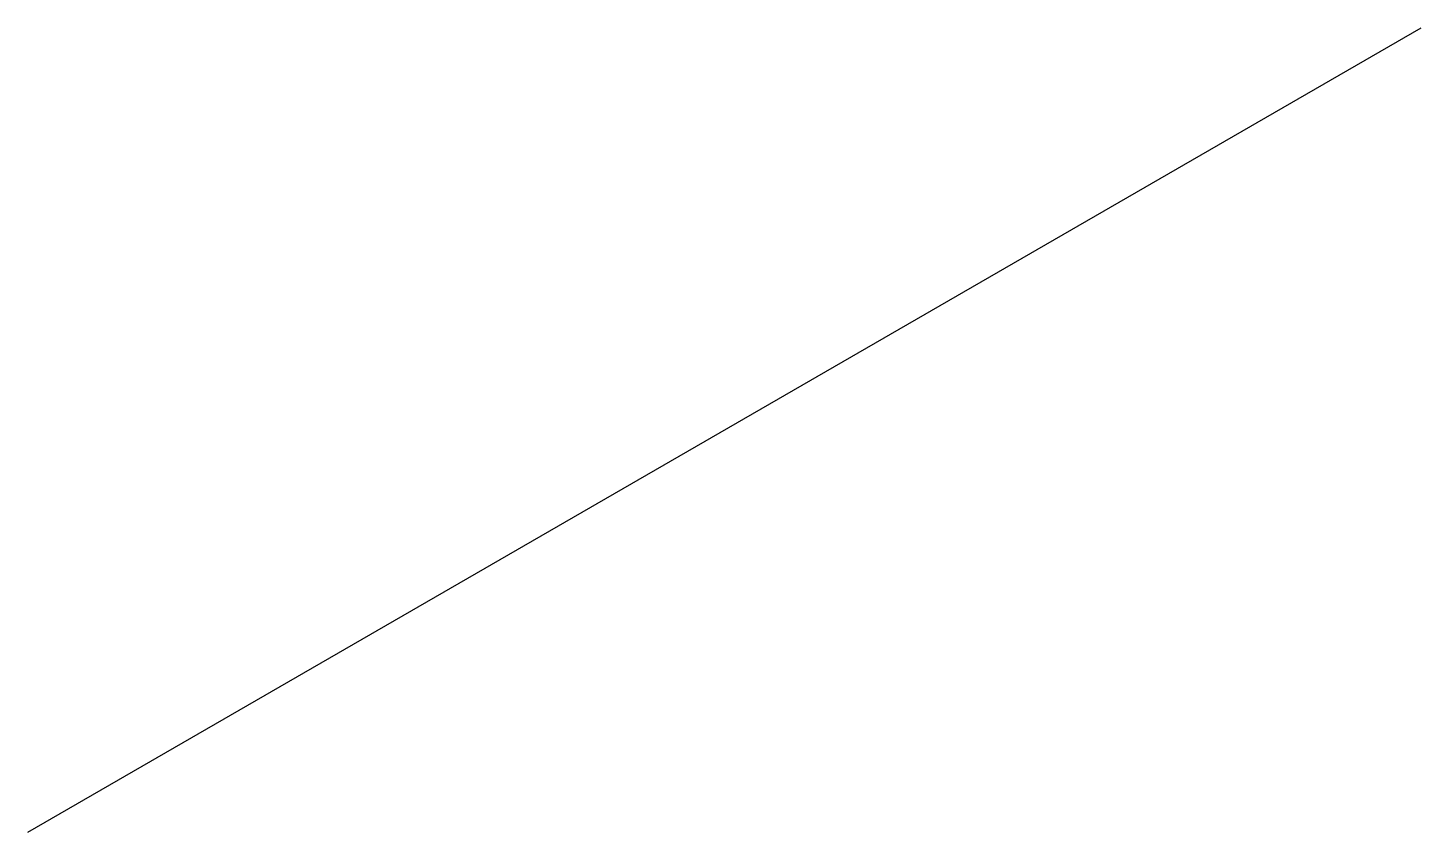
# Model space of a CAD drawing. Header units: millimetres. Extents: x -2848.385 to -2848.281, y 1175.911 to 1175.971.
import ezdxf

# ---------------------------------------------------------------- set-up
doc = ezdxf.new("R2010")
doc.units = ezdxf.units.MM
doc.layers.add('Hds_iso_símbolos', color=2, linetype='Continuous')

msp = doc.modelspace()

# ---------------------------------------------------------------- linework, layer by layer
at = {"layer": 'Hds_iso_símbolos'}
msp.add_line((-2848.38538, 1175.91089), (-2848.28146, 1175.97089), dxfattribs=at)

doc.saveas('drawing.dxf')
